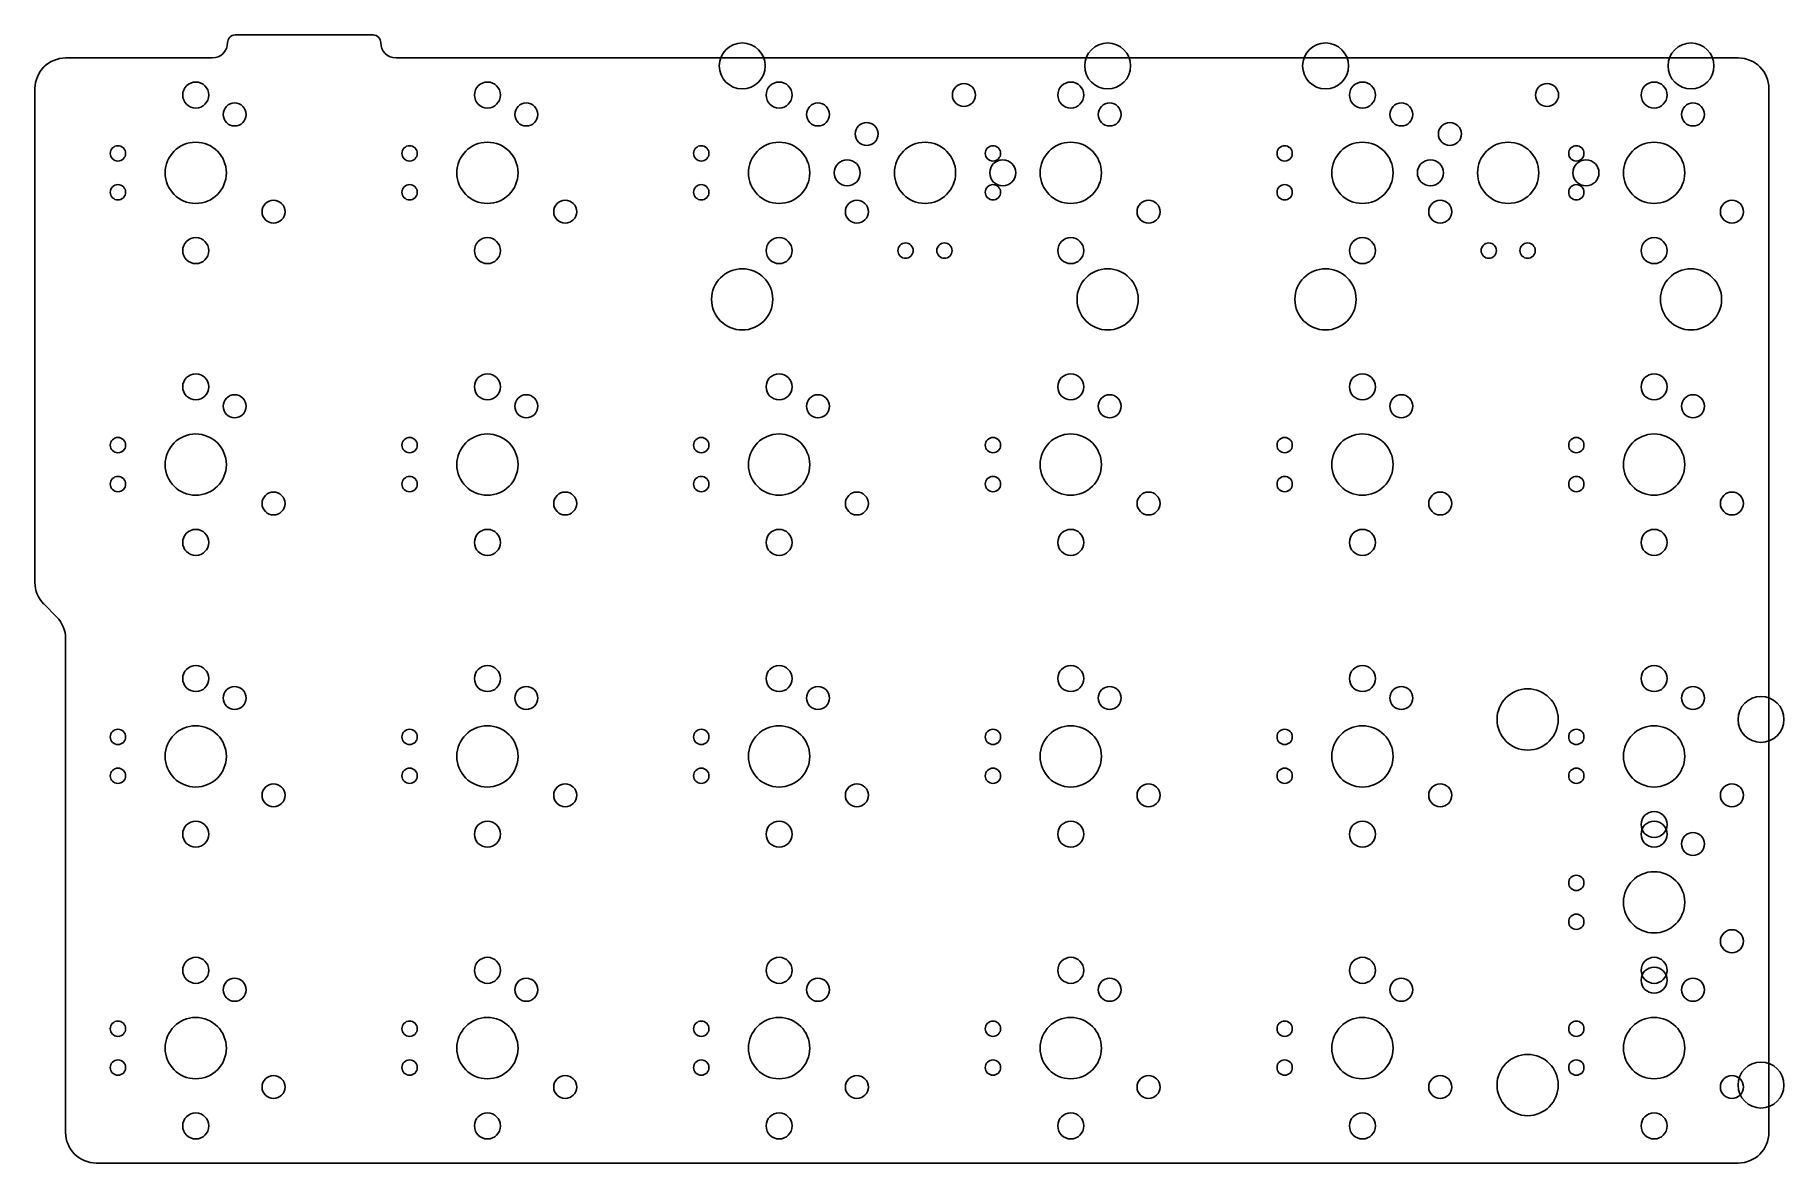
# Model space of a CAD drawing. Extents: x -10 to 104, y -65 to 9.
import ezdxf

# ---------------------------------------------------------------- set-up
doc = ezdxf.new("R2010")
doc.units = 0
doc.header["$MEASUREMENT"] = 0

msp = doc.modelspace()

# ---------------------------------------------------------------- linework, layer by layer
at = {"linetype": 'Continuous'}
for p, q in [((11.58, 9), (2.58, 9)), ((1.08, 7.5), (-8.5, 7.5)), ((13.08, 7.5), (100.75, 7.5)), ((-10.5, 5.5), (-10.5, -26.75)), ((102.75, -62.65), (102.75, 5.5)), ((-9.91, -28.16), (-9.09, -28.99)), ((-8.5, -30.4), (-8.5, -62.65)), ((-6.5, -64.65), (100.75, -64.65))]:
    msp.add_line(p, q, dxfattribs=at)
for centre, radius in [((35.69, 6.98), 1.5), ((59.56, 6.98), 1.5), ((73.79, 6.98), 1.5), ((97.66, 6.98), 1.5), ((0, 5.08), 0.85), ((19.05, 5.08), 0.85), ((38.1, 5.08), 0.85), ((50.17, 5.08), 0.75), ((57.15, 5.08), 0.85), ((76.2, 5.08), 0.85), ((88.26, 5.08), 0.75), ((95.25, 5.08), 0.85), ((2.54, 3.81), 0.75), ((21.59, 3.81), 0.75), ((40.64, 3.81), 0.75), ((59.69, 3.81), 0.75), ((78.74, 3.81), 0.75), ((78.74, 3.81, 19.05), 0.75), ((78.74, 3.81, 38.1), 0.75), ((78.74, 3.81), 0.75), ((97.79, 3.81), 0.75), ((43.82, 2.54), 0.75), ((81.91, 2.54), 0.75), ((-5.08, 1.27), 0.5), ((0, 0), 2), ((13.97, 1.27), 0.5), ((19.05, 0), 2), ((33.02, 1.27), 0.5), ((38.1, 0), 2), ((47.63, 0), 2), ((52.07, 1.27), 0.5), ((57.15, 0), 2), ((71.12, 1.27), 0.5), ((76.2, 0), 2), ((85.72, 0), 2), ((90.17, 1.27), 0.5), ((95.25, 0), 2), ((42.55, 0), 0.85), ((52.71, 0), 0.85), ((80.64, 0), 0.85), ((90.8, 0), 0.85), ((-5.08, -1.27), 0.5), ((13.97, -1.27), 0.5), ((33.02, -1.27), 0.5), ((52.07, -1.27), 0.5), ((71.12, -1.27), 0.5), ((90.17, -1.27), 0.5), ((5.08, -2.54), 0.75), ((24.13, -2.54), 0.75), ((43.18, -2.54), 0.75), ((62.23, -2.54), 0.75), ((81.28, -2.54), 0.75), ((100.33, -2.54), 0.75), ((0, -5.08), 0.85), ((19.05, -5.08), 0.85), ((38.1, -5.08), 0.85), ((57.15, -5.08), 0.85), ((76.2, -5.08), 0.85), ((95.25, -5.08), 0.85), ((46.36, -5.08), 0.5), ((48.9, -5.08), 0.5), ((84.45, -5.08), 0.5), ((86.99, -5.08), 0.5), ((35.69, -8.26), 2), ((59.56, -8.26), 2), ((73.79, -8.26), 2), ((97.66, -8.26), 2), ((0, -13.97), 0.85), ((19.05, -13.97), 0.85), ((38.1, -13.97), 0.85), ((57.15, -13.97), 0.85), ((76.2, -13.97), 0.85), ((95.25, -13.97), 0.85), ((2.54, -15.24), 0.75), ((21.59, -15.24), 0.75), ((40.64, -15.24), 0.75), ((59.69, -15.24), 0.75), ((78.74, -15.24), 0.75), ((97.79, -15.24), 0.75), ((0, -19.05), 2), ((19.05, -19.05), 2), ((38.1, -19.05), 2), ((57.15, -19.05), 2), ((76.2, -19.05), 2), ((95.25, -19.05), 2), ((-5.08, -17.78), 0.5), ((13.97, -17.78), 0.5), ((33.02, -17.78), 0.5), ((52.07, -17.78), 0.5), ((71.12, -17.78), 0.5), ((90.17, -17.78), 0.5), ((-5.08, -20.32), 0.5), ((13.97, -20.32), 0.5), ((33.02, -20.32), 0.5), ((52.07, -20.32), 0.5), ((71.12, -20.32), 0.5), ((90.17, -20.32), 0.5), ((5.08, -21.59), 0.75), ((24.13, -21.59), 0.75), ((43.18, -21.59), 0.75), ((62.23, -21.59), 0.75), ((81.28, -21.59), 0.75), ((100.33, -21.59), 0.75), ((0, -24.13), 0.85), ((19.05, -24.13), 0.85), ((38.1, -24.13), 0.85), ((57.15, -24.13), 0.85), ((76.2, -24.13), 0.85), ((95.25, -24.13), 0.85), ((0, -33.02), 0.85), ((19.05, -33.02), 0.85), ((38.1, -33.02), 0.85), ((57.15, -33.02), 0.85), ((76.2, -33.02), 0.85), ((95.25, -33.02), 0.85), ((2.54, -34.29), 0.75), ((21.59, -34.29), 0.75), ((40.64, -34.29), 0.75), ((59.69, -34.29), 0.75), ((78.74, -34.29), 0.75), ((86.99, -35.69), 2), ((97.79, -34.29), 0.75), ((102.23, -35.69), 1.5), ((-5.08, -36.83), 0.5), ((0, -38.1), 2), ((13.97, -36.83), 0.5), ((19.05, -38.1), 2), ((33.02, -36.83), 0.5), ((38.1, -38.1), 2), ((52.07, -36.83), 0.5), ((57.15, -38.1), 2), ((71.12, -36.83), 0.5), ((76.2, -38.1), 2), ((90.17, -36.83), 0.5), ((95.25, -38.1), 2), ((-5.08, -39.37), 0.5), ((5.08, -40.64), 0.75), ((13.97, -39.37), 0.5), ((24.13, -40.64), 0.75), ((33.02, -39.37), 0.5), ((43.18, -40.64), 0.75), ((52.07, -39.37), 0.5), ((62.23, -40.64), 0.75), ((71.12, -39.37), 0.5), ((81.28, -40.64), 0.75), ((90.17, -39.37), 0.5), ((100.33, -40.64), 0.75), ((95.25, -42.55), 0.85), ((0, -43.18), 0.85), ((19.05, -43.18), 0.85), ((38.1, -43.18), 0.85), ((57.15, -43.18), 0.85), ((76.2, -43.18), 0.85), ((95.25, -43.18), 0.85), ((97.79, -43.82), 0.75), ((95.25, -47.63), 2), ((90.17, -46.36), 0.5), ((90.17, -48.9), 0.5), ((100.33, -50.17), 0.75), ((0, -52.07), 0.85), ((19.05, -52.07), 0.85), ((38.1, -52.07), 0.85), ((57.15, -52.07), 0.85), ((76.2, -52.07), 0.85), ((95.25, -52.07), 0.85), ((95.25, -52.71), 0.85), ((2.54, -53.34), 0.75), ((21.59, -53.34), 0.75), ((40.64, -53.34), 0.75), ((59.69, -53.34), 0.75), ((78.74, -53.34), 0.75), ((97.79, -53.34), 0.75), ((-5.08, -55.88), 0.5), ((0, -57.15), 2), ((13.97, -55.88), 0.5), ((19.05, -57.15), 2), ((33.02, -55.88), 0.5), ((38.1, -57.15), 2), ((52.07, -55.88), 0.5), ((57.15, -57.15), 2), ((71.12, -55.88), 0.5), ((76.2, -57.15), 2), ((90.17, -55.88), 0.5), ((95.25, -57.15), 2), ((-5.08, -58.42), 0.5), ((13.97, -58.42), 0.5), ((33.02, -58.42), 0.5), ((52.07, -58.42), 0.5), ((71.12, -58.42), 0.5), ((86.99, -59.56), 2), ((90.17, -58.42), 0.5), ((102.23, -59.56), 1.5), ((5.08, -59.69), 0.75), ((24.13, -59.69), 0.75), ((43.18, -59.69), 0.75), ((62.23, -59.69), 0.75), ((81.28, -59.69), 0.75), ((100.33, -59.69), 0.75), ((0, -62.23), 0.85), ((19.05, -62.23), 0.85), ((38.1, -62.23), 0.85), ((57.15, -62.23), 0.85), ((76.2, -62.23), 0.85), ((95.25, -62.23), 0.85)]:
    msp.add_circle(centre, radius, dxfattribs=at)
for centre, radius, start, end in [((1.08, 8.5), 1, 270, 0), ((2.58, 8.5), 0.5, 90, 180), ((11.58, 8.5), 0.5, 360, 90), ((13.08, 8.5), 1, 180, 270), ((-8.5, 5.5), 2, 90, 180), ((100.75, 5.5), 2, 0, 90), ((-8.5, -26.75), 2, 180, 225), ((-10.5, -30.4), 2, 0, 45), ((-6.5, -62.65), 2, 180, 270), ((100.75, -62.65), 2, 270, 360)]:
    msp.add_arc(centre, radius, start, end, dxfattribs=at)

doc.saveas('drawing.dxf')
